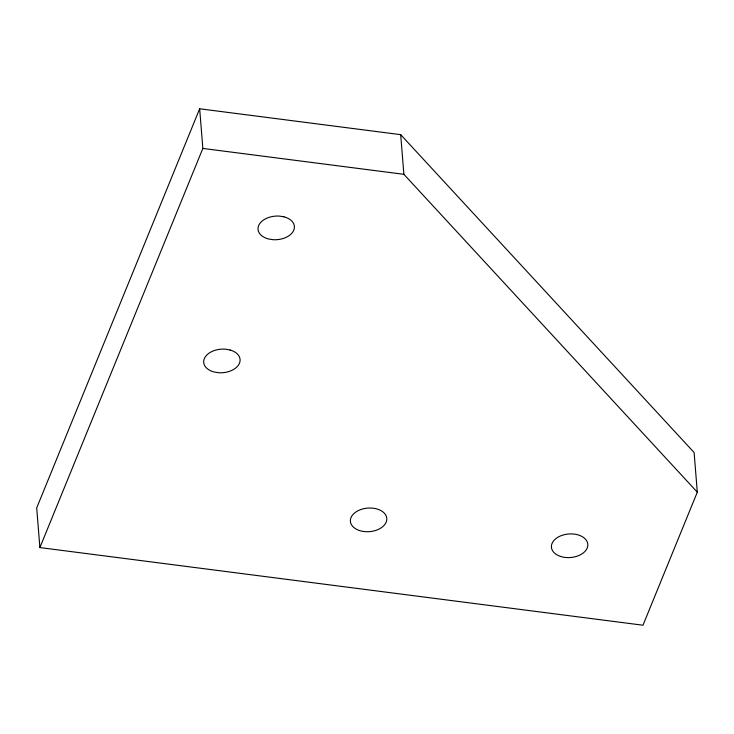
<?xml version="1.0" encoding="UTF-8"?>
<svg xmlns="http://www.w3.org/2000/svg" width="734" height="734" viewBox="0 0 734 734"><rect width="100%" height="100%" fill="white"/><g stroke="black" fill="none" stroke-linecap="round" stroke-linejoin="round"><path stroke-width="1.1" d="M199.666 108.779L36.7 507.919L39.893 547.573L642.975 625.221L697.3 492.175L694.107 452.52L400.691 134.661L199.666 108.779L202.85 148.433L39.893 547.573M202.85 148.433L403.883 174.316L697.3 492.175M400.691 134.661L403.883 174.316M283.939 216.824L279.406 216.099A18.258 11.808 -4.6 0 0 258.845 225.127A18.258 11.808 -4.6 0 0 268.479 238.963L273.011 239.688A18.258 11.808 -4.6 0 0 293.572 230.66A18.258 11.808 -4.6 0 0 283.939 216.824M230.091 349.999L225.604 349.191A18.258 11.808 -4.6 0 0 204.685 357.843A18.258 11.808 -4.6 0 0 213.686 371.89L218.172 372.698A18.258 11.808 -4.6 0 0 239.091 364.036A18.258 11.808 -4.6 0 0 230.091 349.999M359.449 530.535A18.258 11.808 -4.6 0 0 386.818 519.048A18.258 11.808 -4.6 0 0 359.522 510.038A18.258 11.808 -4.6 0 0 359.449 530.535M560.482 556.418A18.258 11.808 -4.6 0 0 587.842 544.931A18.258 11.808 -4.6 0 0 560.547 535.921A18.258 11.808 -4.6 0 0 560.482 556.418"/></g></svg>
